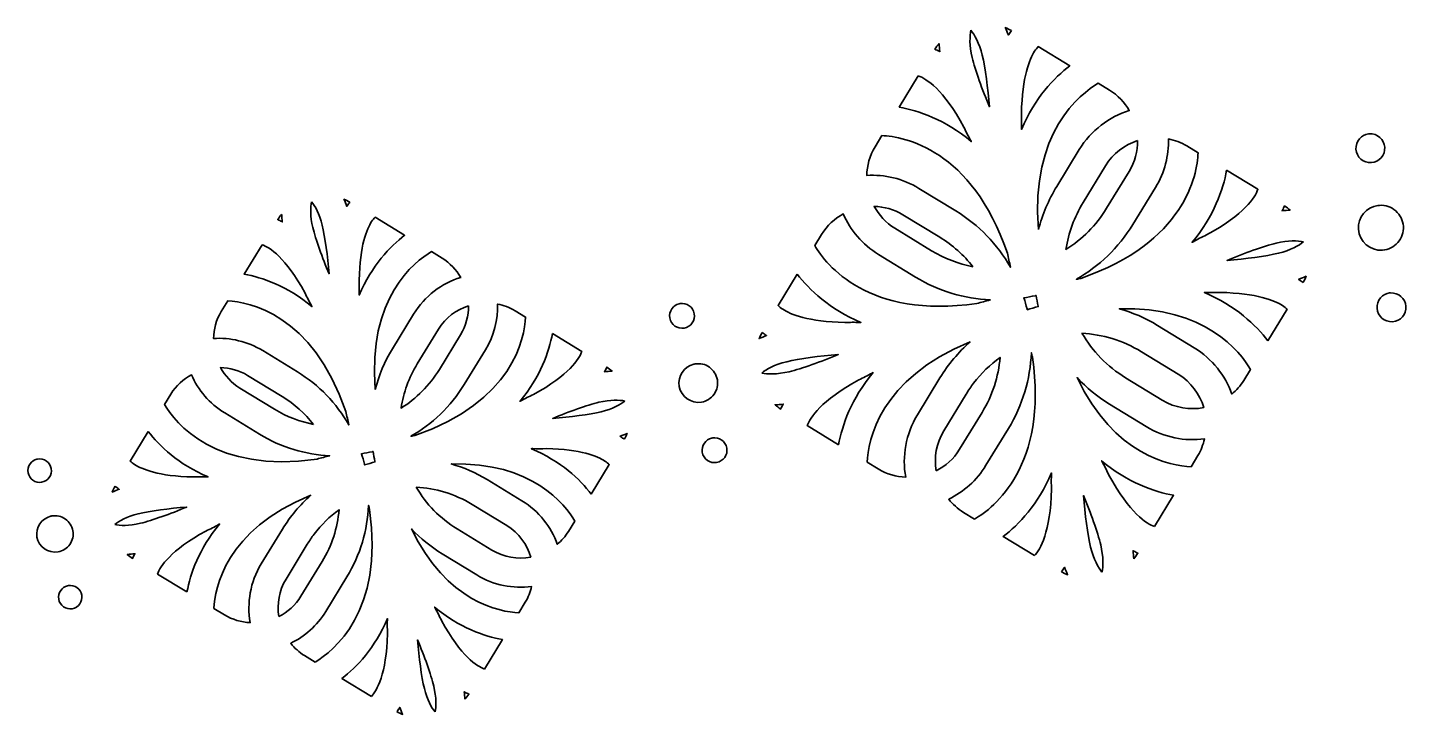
# Model space of a CAD drawing. Header units: millimetres. Extents: x 24 to 984, y -529 to -8.
# Drawn here: x 528.18 to 564.55, y -527.71 to -509.6 of the extents above; entities that cross this region are included whole.
import ezdxf

# ---------------------------------------------------------------- set-up
doc = ezdxf.new("R2010")
doc.units = ezdxf.units.MM
doc.header["$MEASUREMENT"] = 0
doc.layers.add('縫線連接點', color=7, linetype='Continuous', lineweight=0)

msp = doc.modelspace()

# ---------------------------------------------------------------- linework, layer by layer
at = {"layer": '縫線連接點', "color": 251, "lineweight": 35, "true_color": 0x606060}
for points, knots in [([(554.137, -509.681), (554.112, -509.714), (554.088, -509.744), (554.063, -509.781), (554.06, -509.787), (554.057, -509.794), (554.053, -509.8), (554.028, -509.73), (554, -509.664), (553.971, -509.601), (554.028, -509.623), (554.082, -509.652), (554.137, -509.681)], [0, 0, 0, 0, 1, 1, 1, 2, 2, 2, 3, 3, 3, 4, 4, 4, 4]), ([(553.064, -509.67), (553.159, -509.784), (553.286, -510.009), (553.363, -510.328), (553.443, -510.658), (553.516, -511.205), (553.553, -511.688), (553.365, -511.242), (553.179, -510.722), (553.099, -510.392), (553.022, -510.072), (553.032, -509.815), (553.064, -509.67)], [0, 0, 0, 0, 1, 1, 1, 2, 2, 2, 3, 3, 3, 4, 4, 4, 4]), ([(552.227, -510.023), (552.23, -510.093), (552.235, -510.164), (552.244, -510.237), (552.238, -510.234), (552.233, -510.229), (552.227, -510.226), (552.188, -510.204), (552.152, -510.188), (552.115, -510.17), (552.15, -510.119), (552.186, -510.069), (552.227, -510.023)], [0, 0, 0, 0, 1, 1, 1, 2, 2, 2, 3, 3, 3, 4, 4, 4, 4]), ([(554.745, -510.227), (554.779, -510.175), (554.813, -510.135), (554.843, -510.103), (554.843, -510.103), (555.672, -510.608), (555.672, -510.608), (555.265, -510.923), (554.748, -511.455), (554.399, -512.286), (554.399, -512.274), (554.398, -512.261), (554.398, -512.249), (554.403, -512.125), (554.402, -511.996), (554.397, -511.865), (554.418, -510.895), (554.612, -510.431), (554.745, -510.227)], [0, 0, 0, 0, 1, 1, 1, 2, 2, 2, 3, 3, 3, 4, 4, 4, 5, 5, 5, 6, 6, 6, 6]), ([(551.677, -510.873), (551.887, -510.948), (552.335, -511.224), (552.881, -512.229), (552.938, -512.352), (552.999, -512.471), (553.063, -512.583), (553.067, -512.591), (553.071, -512.599), (553.075, -512.608), (552.384, -512.027), (551.68, -511.791), (551.174, -511.697), (551.174, -511.697), (551.677, -510.873), (551.677, -510.873)], [0, 0, 0, 0, 1, 1, 1, 2, 2, 2, 3, 3, 3, 4, 4, 4, 5, 5, 5, 5]), ([(554.849, -514.927), (554.627, -512.365), (555.947, -511.349), (556.426, -511.068), (556.426, -511.068), (556.719, -511.247), (556.719, -511.247), (556.946, -511.386), (557.119, -511.577), (557.244, -511.791), (556.712, -511.957), (556.235, -512.307), (555.923, -512.819), (555.923, -512.819), (555.33, -513.79), (555.33, -513.79), (555.111, -514.148), (554.951, -514.531), (554.849, -514.927)], [0, 0, 0, 0, 1, 1, 1, 2, 2, 2, 3, 3, 3, 4, 4, 4, 5, 5, 5, 6, 6, 6, 6]), ([(550.535, -512.744), (550.535, -512.744), (550.715, -512.449), (550.715, -512.449), (551.301, -512.476), (553.077, -512.794), (554.026, -515.548), (554.053, -515.671), (554.08, -515.794), (554.109, -515.92), (553.764, -515.316), (553.274, -514.805), (552.667, -514.435), (552.667, -514.435), (551.695, -513.842), (551.695, -513.842), (551.265, -513.579), (550.783, -513.471), (550.315, -513.5), (550.324, -513.241), (550.391, -512.981), (550.535, -512.744)], [0, 0, 0, 0, 1, 1, 1, 2, 2, 2, 3, 3, 3, 4, 4, 4, 5, 5, 5, 6, 6, 6, 7, 7, 7, 7]), ([(557.34, -514.79), (557.34, -514.79), (557.934, -513.819), (557.934, -513.819), (558.178, -513.418), (558.287, -512.973), (558.278, -512.536), (558.446, -512.572), (558.611, -512.629), (558.765, -512.723), (558.765, -512.723), (559.059, -512.903), (559.059, -512.903), (559.033, -513.489), (558.715, -515.266), (555.961, -516.215), (555.922, -516.223), (555.885, -516.23), (555.846, -516.239), (556.44, -515.901), (556.96, -515.414), (557.34, -514.79)], [0, 0, 0, 0, 1, 1, 1, 2, 2, 2, 3, 3, 3, 4, 4, 4, 5, 5, 5, 6, 6, 6, 7, 7, 7, 7]), ([(563.316, -512.532), (563.377, -512.462), (563.46, -512.417), (563.552, -512.405), (563.56, -512.404), (563.569, -512.403), (563.577, -512.403), (563.787, -512.389), (563.968, -512.547), (563.982, -512.757), (563.996, -512.966), (563.843, -513.146), (563.628, -513.162), (563.527, -513.169), (563.429, -513.136), (563.352, -513.069), (563.276, -513.002), (563.23, -512.91), (563.223, -512.808), (563.216, -512.707), (563.249, -512.609), (563.316, -512.532)], [0, 0, 0, 0, 1, 1, 1, 2, 2, 2, 3, 3, 3, 4, 4, 4, 5, 5, 5, 6, 6, 6, 7, 7, 7, 7]), ([(557.462, -512.581), (557.462, -512.859), (557.394, -513.14), (557.239, -513.394), (557.239, -513.394), (556.646, -514.366), (556.646, -514.366), (556.368, -514.821), (555.996, -515.184), (555.573, -515.451), (555.639, -515.018), (555.79, -514.598), (556.025, -514.214), (556.025, -514.214), (556.618, -513.243), (556.618, -513.243), (556.818, -512.915), (557.123, -512.693), (557.462, -512.581)], [0, 0, 0, 0, 1, 1, 1, 2, 2, 2, 3, 3, 3, 4, 4, 4, 5, 5, 5, 6, 6, 6, 6]), ([(559.812, -513.362), (559.812, -513.362), (560.636, -513.865), (560.636, -513.865), (560.561, -514.075), (560.285, -514.523), (559.28, -515.069), (559.157, -515.126), (559.038, -515.187), (558.926, -515.251), (558.917, -515.255), (558.909, -515.259), (558.901, -515.263), (559.481, -514.572), (559.718, -513.868), (559.812, -513.362)], [0, 0, 0, 0, 1, 1, 1, 2, 2, 2, 3, 3, 3, 4, 4, 4, 5, 5, 5, 5]), ([(535.671, -514.194), (535.76, -514.301), (535.879, -514.512), (535.952, -514.813), (536.027, -515.124), (536.096, -515.639), (536.13, -516.093), (535.953, -515.674), (535.779, -515.184), (535.703, -514.873), (535.631, -514.573), (535.64, -514.33), (535.671, -514.194)], [0, 0, 0, 0, 1, 1, 1, 2, 2, 2, 3, 3, 3, 4, 4, 4, 4]), ([(536.68, -514.204), (536.657, -514.235), (536.634, -514.264), (536.611, -514.299), (536.608, -514.304), (536.605, -514.31), (536.601, -514.316), (536.577, -514.25), (536.551, -514.188), (536.524, -514.129), (536.577, -514.15), (536.629, -514.176), (536.68, -514.204)], [0, 0, 0, 0, 1, 1, 1, 2, 2, 2, 3, 3, 3, 4, 4, 4, 4]), ([(553.117, -515.907), (552.741, -515.832), (552.372, -515.695), (552.026, -515.484), (552.026, -515.484), (551.055, -514.891), (551.055, -514.891), (550.817, -514.746), (550.638, -514.544), (550.511, -514.316), (550.772, -514.325), (551.033, -514.391), (551.271, -514.537), (551.271, -514.537), (552.242, -515.129), (552.242, -515.129), (552.583, -515.337), (552.876, -515.602), (553.117, -515.907)], [0, 0, 0, 0, 1, 1, 1, 2, 2, 2, 3, 3, 3, 4, 4, 4, 5, 5, 5, 6, 6, 6, 6]), ([(561.283, -514.415), (561.305, -514.376), (561.321, -514.34), (561.338, -514.303), (561.389, -514.338), (561.439, -514.375), (561.485, -514.415), (561.415, -514.418), (561.345, -514.423), (561.271, -514.432), (561.275, -514.427), (561.279, -514.421), (561.283, -514.415)], [0, 0, 0, 0, 1, 1, 1, 2, 2, 2, 3, 3, 3, 4, 4, 4, 4]), ([(563.291, -514.92), (563.27, -514.607), (563.497, -514.334), (563.803, -514.293), (563.816, -514.291), (563.829, -514.29), (563.842, -514.289), (564, -514.279), (564.152, -514.33), (564.271, -514.434), (564.39, -514.538), (564.462, -514.682), (564.473, -514.84), (564.483, -514.998), (564.432, -515.151), (564.328, -515.27), (564.224, -515.389), (564.078, -515.462), (563.922, -515.471), (563.596, -515.493), (563.313, -515.246), (563.291, -514.92)], [0, 0, 0, 0, 1, 1, 1, 2, 2, 2, 3, 3, 3, 4, 4, 4, 5, 5, 5, 6, 6, 6, 7, 7, 7, 7]), ([(534.882, -514.526), (534.885, -514.592), (534.89, -514.659), (534.898, -514.728), (534.893, -514.725), (534.887, -514.72), (534.882, -514.717), (534.846, -514.696), (534.811, -514.681), (534.777, -514.665), (534.81, -514.617), (534.844, -514.569), (534.882, -514.526)], [0, 0, 0, 0, 1, 1, 1, 2, 2, 2, 3, 3, 3, 4, 4, 4, 4]), ([(537.253, -514.718), (537.285, -514.669), (537.317, -514.631), (537.345, -514.601), (537.345, -514.601), (538.125, -515.077), (538.125, -515.077), (537.743, -515.373), (537.256, -515.874), (536.927, -516.657), (536.927, -516.645), (536.926, -516.633), (536.926, -516.622), (536.931, -516.505), (536.93, -516.383), (536.925, -516.26), (536.944, -515.346), (537.128, -514.91), (537.253, -514.718)], [0, 0, 0, 0, 1, 1, 1, 2, 2, 2, 3, 3, 3, 4, 4, 4, 5, 5, 5, 6, 6, 6, 6]), ([(549.124, -515.056), (549.268, -514.819), (549.47, -514.641), (549.696, -514.515), (549.885, -514.944), (550.2, -515.323), (550.63, -515.586), (550.63, -515.586), (551.602, -516.179), (551.602, -516.179), (552.22, -516.556), (552.898, -516.752), (553.575, -516.784), (553.453, -516.815), (553.335, -516.847), (553.218, -516.878), (550.349, -517.289), (549.24, -515.854), (548.945, -515.349), (548.945, -515.349), (549.124, -515.056), (549.124, -515.056)], [0, 0, 0, 0, 1, 1, 1, 2, 2, 2, 3, 3, 3, 4, 4, 4, 5, 5, 5, 6, 6, 6, 7, 7, 7, 7]), ([(534.364, -515.326), (534.562, -515.397), (534.984, -515.656), (535.498, -516.602), (535.552, -516.718), (535.609, -516.831), (535.669, -516.936), (535.673, -516.944), (535.677, -516.952), (535.68, -516.96), (535.03, -516.413), (534.367, -516.19), (533.891, -516.102), (533.891, -516.102), (534.364, -515.326), (534.364, -515.326)], [0, 0, 0, 0, 1, 1, 1, 2, 2, 2, 3, 3, 3, 4, 4, 4, 5, 5, 5, 5]), ([(561.838, -515.252), (561.724, -515.347), (561.5, -515.474), (561.181, -515.551), (560.85, -515.631), (560.303, -515.704), (559.821, -515.741), (560.267, -515.553), (560.787, -515.367), (561.117, -515.288), (561.436, -515.21), (561.694, -515.22), (561.838, -515.252)], [0, 0, 0, 0, 1, 1, 1, 2, 2, 2, 3, 3, 3, 4, 4, 4, 4]), ([(537.351, -519.143), (537.142, -516.731), (538.384, -515.774), (538.835, -515.51), (538.835, -515.51), (539.111, -515.679), (539.111, -515.679), (539.325, -515.809), (539.487, -515.989), (539.606, -516.191), (539.105, -516.347), (538.656, -516.676), (538.362, -517.158), (538.362, -517.158), (537.803, -518.073), (537.803, -518.073), (537.598, -518.41), (537.447, -518.77), (537.351, -519.143)], [0, 0, 0, 0, 1, 1, 1, 2, 2, 2, 3, 3, 3, 4, 4, 4, 5, 5, 5, 6, 6, 6, 6]), ([(548.484, -516.103), (548.799, -516.51), (549.331, -517.027), (550.162, -517.376), (550.15, -517.377), (550.138, -517.377), (550.126, -517.377), (550.001, -517.372), (549.872, -517.373), (549.741, -517.378), (548.771, -517.358), (548.307, -517.163), (548.103, -517.03), (548.052, -516.997), (548.011, -516.962), (547.979, -516.932), (547.979, -516.932), (548.484, -516.103), (548.484, -516.103)], [0, 0, 0, 0, 1, 1, 1, 2, 2, 2, 3, 3, 3, 4, 4, 4, 5, 5, 5, 6, 6, 6, 6]), ([(561.827, -516.325), (561.795, -516.3), (561.764, -516.276), (561.727, -516.252), (561.722, -516.248), (561.715, -516.245), (561.709, -516.241), (561.778, -516.216), (561.844, -516.188), (561.907, -516.159), (561.885, -516.216), (561.857, -516.271), (561.827, -516.325)], [0, 0, 0, 0, 1, 1, 1, 2, 2, 2, 3, 3, 3, 4, 4, 4, 4]), ([(533.289, -517.088), (533.289, -517.088), (533.458, -516.81), (533.458, -516.81), (534.01, -516.836), (535.683, -517.135), (536.576, -519.728), (536.601, -519.843), (536.627, -519.959), (536.653, -520.078), (536.329, -519.509), (535.868, -519.028), (535.296, -518.679), (535.296, -518.679), (534.381, -518.121), (534.381, -518.121), (533.976, -517.874), (533.523, -517.773), (533.082, -517.8), (533.09, -517.556), (533.153, -517.311), (533.289, -517.088)], [0, 0, 0, 0, 1, 1, 1, 2, 2, 2, 3, 3, 3, 4, 4, 4, 5, 5, 5, 6, 6, 6, 7, 7, 7, 7]), ([(539.696, -519.014), (539.696, -519.014), (540.255, -518.099), (540.255, -518.099), (540.485, -517.722), (540.588, -517.304), (540.579, -516.892), (540.737, -516.925), (540.892, -516.979), (541.037, -517.068), (541.037, -517.068), (541.315, -517.237), (541.315, -517.237), (541.289, -517.789), (540.99, -519.462), (538.397, -520.355), (538.361, -520.363), (538.326, -520.37), (538.29, -520.378), (538.849, -520.06), (539.338, -519.601), (539.696, -519.014)], [0, 0, 0, 0, 1, 1, 1, 2, 2, 2, 3, 3, 3, 4, 4, 4, 5, 5, 5, 6, 6, 6, 7, 7, 7, 7]), ([(545.121, -517.259), (545.106, -517.173), (545.125, -517.086), (545.176, -517.015), (545.222, -516.949), (545.289, -516.903), (545.366, -516.885), (545.373, -516.883), (545.38, -516.881), (545.388, -516.88), (545.566, -516.849), (545.736, -516.969), (545.767, -517.147), (545.798, -517.325), (545.682, -517.493), (545.5, -517.526), (545.414, -517.541), (545.327, -517.522), (545.255, -517.471), (545.184, -517.421), (545.136, -517.346), (545.121, -517.259)], [0, 0, 0, 0, 1, 1, 1, 2, 2, 2, 3, 3, 3, 4, 4, 4, 5, 5, 5, 6, 6, 6, 7, 7, 7, 7]), ([(554.786, -516.663), (554.802, -516.758), (554.817, -516.852), (554.84, -516.946), (554.841, -516.95), (554.843, -516.954), (554.844, -516.958), (554.744, -516.982), (554.647, -517.012), (554.55, -517.043), (554.548, -517.034), (554.547, -517.026), (554.545, -517.017), (554.521, -516.919), (554.491, -516.824), (554.46, -516.729), (554.56, -516.712), (554.66, -516.695), (554.758, -516.671), (554.768, -516.669), (554.777, -516.666), (554.786, -516.663)], [0, 0, 0, 0, 1, 1, 1, 2, 2, 2, 3, 3, 3, 4, 4, 4, 5, 5, 5, 6, 6, 6, 7, 7, 7, 7]), ([(560.901, -517.86), (560.586, -517.454), (560.054, -516.936), (559.223, -516.587), (559.235, -516.587), (559.247, -516.587), (559.26, -516.586), (559.384, -516.591), (559.513, -516.591), (559.644, -516.585), (560.614, -516.606), (561.078, -516.8), (561.282, -516.933), (561.333, -516.967), (561.374, -517.001), (561.406, -517.031), (561.406, -517.031), (560.901, -517.86), (560.901, -517.86)], [0, 0, 0, 0, 1, 1, 1, 2, 2, 2, 3, 3, 3, 4, 4, 4, 5, 5, 5, 6, 6, 6, 6]), ([(564.186, -517.358), (564.085, -517.364), (563.987, -517.331), (563.91, -517.264), (563.834, -517.197), (563.788, -517.105), (563.781, -517.003), (563.774, -516.902), (563.807, -516.804), (563.874, -516.727), (563.935, -516.657), (564.018, -516.613), (564.11, -516.6), (564.118, -516.599), (564.126, -516.598), (564.135, -516.598), (564.345, -516.584), (564.526, -516.743), (564.541, -516.952), (564.554, -517.161), (564.401, -517.345), (564.186, -517.358)], [0, 0, 0, 0, 1, 1, 1, 2, 2, 2, 3, 3, 3, 4, 4, 4, 5, 5, 5, 6, 6, 6, 7, 7, 7, 7]), ([(539.811, -516.935), (539.811, -517.196), (539.747, -517.461), (539.601, -517.7), (539.601, -517.7), (539.042, -518.615), (539.042, -518.615), (538.78, -519.044), (538.431, -519.385), (538.032, -519.636), (538.094, -519.228), (538.237, -518.833), (538.458, -518.472), (538.458, -518.472), (539.016, -517.557), (539.016, -517.557), (539.204, -517.248), (539.491, -517.04), (539.811, -516.935)], [0, 0, 0, 0, 1, 1, 1, 2, 2, 2, 3, 3, 3, 4, 4, 4, 5, 5, 5, 6, 6, 6, 6]), ([(560.261, -518.907), (560.176, -519.047), (560.068, -519.162), (559.95, -519.265), (559.773, -518.774), (559.435, -518.339), (558.957, -518.046), (558.957, -518.046), (557.985, -517.454), (557.985, -517.454), (557.664, -517.257), (557.325, -517.115), (556.98, -517.014), (559.251, -516.953), (560.175, -518.16), (560.44, -518.614), (560.44, -518.614), (560.261, -518.907), (560.261, -518.907)], [0, 0, 0, 0, 1, 1, 1, 2, 2, 2, 3, 3, 3, 4, 4, 4, 5, 5, 5, 6, 6, 6, 6]), ([(547.558, -517.638), (547.59, -517.663), (547.621, -517.688), (547.658, -517.712), (547.664, -517.716), (547.67, -517.719), (547.676, -517.722), (547.607, -517.747), (547.541, -517.775), (547.478, -517.804), (547.5, -517.748), (547.528, -517.693), (547.558, -517.638)], [0, 0, 0, 0, 1, 1, 1, 2, 2, 2, 3, 3, 3, 4, 4, 4, 4]), ([(542.023, -517.67), (542.023, -517.67), (542.799, -518.143), (542.799, -518.143), (542.729, -518.34), (542.469, -518.763), (541.523, -519.277), (541.407, -519.331), (541.294, -519.388), (541.189, -519.448), (541.181, -519.452), (541.173, -519.456), (541.165, -519.459), (541.712, -518.809), (541.935, -518.146), (542.023, -517.67)], [0, 0, 0, 0, 1, 1, 1, 2, 2, 2, 3, 3, 3, 4, 4, 4, 5, 5, 5, 5]), ([(551.654, -519.814), (551.341, -520.326), (551.248, -520.91), (551.344, -521.459), (551.096, -521.445), (550.847, -521.379), (550.62, -521.24), (550.62, -521.24), (550.326, -521.061), (550.326, -521.061), (550.351, -520.503), (550.641, -518.867), (553.042, -517.892), (552.738, -518.161), (552.469, -518.478), (552.247, -518.842), (552.247, -518.842), (551.654, -519.814), (551.654, -519.814)], [0, 0, 0, 0, 1, 1, 1, 2, 2, 2, 3, 3, 3, 4, 4, 4, 5, 5, 5, 6, 6, 6, 6]), ([(555.995, -517.663), (556.533, -517.691), (557.07, -517.849), (557.561, -518.148), (557.561, -518.148), (558.533, -518.741), (558.533, -518.741), (558.873, -518.949), (559.1, -519.269), (559.207, -519.623), (558.843, -519.69), (558.454, -519.634), (558.114, -519.427), (558.114, -519.427), (557.143, -518.834), (557.143, -518.834), (556.662, -518.54), (556.272, -518.139), (555.995, -517.663)], [0, 0, 0, 0, 1, 1, 1, 2, 2, 2, 3, 3, 3, 4, 4, 4, 5, 5, 5, 6, 6, 6, 6]), ([(547.547, -518.711), (547.661, -518.616), (547.885, -518.489), (548.204, -518.412), (548.535, -518.332), (549.082, -518.259), (549.564, -518.223), (549.118, -518.411), (548.599, -518.596), (548.268, -518.676), (547.949, -518.753), (547.691, -518.743), (547.547, -518.711)], [0, 0, 0, 0, 1, 1, 1, 2, 2, 2, 3, 3, 3, 4, 4, 4, 4]), ([(552.146, -521.291), (552.091, -520.938), (552.148, -520.566), (552.348, -520.238), (552.348, -520.238), (552.941, -519.266), (552.941, -519.266), (553.002, -519.167), (553.066, -519.073), (553.135, -518.982), (553.337, -518.716), (553.574, -518.488), (553.834, -518.299), (553.79, -518.808), (553.633, -519.303), (553.36, -519.749), (553.36, -519.749), (552.767, -520.721), (552.767, -520.721), (552.612, -520.975), (552.393, -521.164), (552.146, -521.291)], [0, 0, 0, 0, 1, 1, 1, 2, 2, 2, 3, 3, 3, 4, 4, 4, 5, 5, 5, 6, 6, 6, 7, 7, 7, 7]), ([(553.161, -522.564), (553.161, -522.564), (552.868, -522.385), (552.868, -522.385), (552.714, -522.291), (552.587, -522.17), (552.479, -522.038), (552.872, -521.846), (553.218, -521.545), (553.462, -521.145), (553.462, -521.145), (554.055, -520.173), (554.055, -520.173), (554.429, -519.561), (554.631, -518.876), (554.659, -518.175), (554.669, -518.215), (554.68, -518.252), (554.69, -518.291), (555.101, -521.16), (553.666, -522.269), (553.161, -522.564)], [0, 0, 0, 0, 1, 1, 1, 2, 2, 2, 3, 3, 3, 4, 4, 4, 5, 5, 5, 6, 6, 6, 7, 7, 7, 7]), ([(535.72, -520.066), (535.366, -519.995), (535.018, -519.866), (534.693, -519.667), (534.693, -519.667), (533.778, -519.109), (533.778, -519.109), (533.555, -518.972), (533.386, -518.782), (533.267, -518.568), (533.512, -518.576), (533.758, -518.639), (533.982, -518.775), (533.982, -518.775), (534.897, -519.334), (534.897, -519.334), (535.217, -519.529), (535.493, -519.779), (535.72, -520.066)], [0, 0, 0, 0, 1, 1, 1, 2, 2, 2, 3, 3, 3, 4, 4, 4, 5, 5, 5, 6, 6, 6, 6]), ([(543.408, -518.661), (543.429, -518.625), (543.444, -518.59), (543.46, -518.556), (543.508, -518.589), (543.555, -518.623), (543.598, -518.661), (543.533, -518.664), (543.466, -518.669), (543.397, -518.677), (543.4, -518.672), (543.405, -518.666), (543.408, -518.661)], [0, 0, 0, 0, 1, 1, 1, 2, 2, 2, 3, 3, 3, 4, 4, 4, 4]), ([(545.37, -519.062), (545.324, -518.796), (545.494, -518.542), (545.752, -518.479), (545.763, -518.476), (545.774, -518.474), (545.785, -518.472), (545.919, -518.449), (546.055, -518.479), (546.166, -518.558), (546.277, -518.636), (546.352, -518.753), (546.375, -518.887), (546.399, -519.022), (546.368, -519.157), (546.29, -519.268), (546.211, -519.38), (546.094, -519.455), (545.96, -519.477), (545.683, -519.525), (545.418, -519.339), (545.37, -519.062)], [0, 0, 0, 0, 1, 1, 1, 2, 2, 2, 3, 3, 3, 4, 4, 4, 5, 5, 5, 6, 6, 6, 7, 7, 7, 7]), ([(549.573, -520.601), (549.573, -520.601), (548.749, -520.099), (548.749, -520.099), (548.824, -519.889), (549.1, -519.44), (550.105, -518.894), (550.228, -518.837), (550.347, -518.776), (550.459, -518.713), (550.468, -518.709), (550.476, -518.705), (550.485, -518.7), (549.904, -519.392), (549.667, -520.095), (549.573, -520.601)], [0, 0, 0, 0, 1, 1, 1, 2, 2, 2, 3, 3, 3, 4, 4, 4, 5, 5, 5, 5]), ([(531.96, -519.265), (532.097, -519.042), (532.286, -518.874), (532.499, -518.755), (532.677, -519.159), (532.974, -519.516), (533.379, -519.763), (533.379, -519.763), (534.294, -520.322), (534.294, -520.322), (534.875, -520.677), (535.514, -520.862), (536.151, -520.891), (536.037, -520.921), (535.925, -520.95), (535.815, -520.98), (533.114, -521.367), (532.07, -520.016), (531.792, -519.541), (531.792, -519.541), (531.96, -519.265), (531.96, -519.265)], [0, 0, 0, 0, 1, 1, 1, 2, 2, 2, 3, 3, 3, 4, 4, 4, 5, 5, 5, 6, 6, 6, 7, 7, 7, 7]), ([(559.052, -520.888), (559.052, -520.888), (558.872, -521.183), (558.872, -521.183), (558.344, -521.159), (556.85, -520.899), (555.864, -518.833), (556.115, -519.098), (556.399, -519.334), (556.719, -519.529), (556.719, -519.529), (557.69, -520.122), (557.69, -520.122), (558.169, -520.414), (558.711, -520.515), (559.228, -520.448), (559.191, -520.599), (559.138, -520.748), (559.052, -520.888)], [0, 0, 0, 0, 1, 1, 1, 2, 2, 2, 3, 3, 3, 4, 4, 4, 5, 5, 5, 6, 6, 6, 6]), ([(543.931, -519.449), (543.824, -519.539), (543.613, -519.658), (543.312, -519.731), (543.001, -519.806), (542.486, -519.875), (542.032, -519.909), (542.451, -519.732), (542.941, -519.558), (543.252, -519.482), (543.552, -519.41), (543.795, -519.419), (543.931, -519.449)], [0, 0, 0, 0, 1, 1, 1, 2, 2, 2, 3, 3, 3, 4, 4, 4, 4]), ([(548.102, -519.549), (548.08, -519.587), (548.064, -519.623), (548.047, -519.66), (547.996, -519.625), (547.946, -519.589), (547.9, -519.549), (547.97, -519.546), (548.041, -519.54), (548.114, -519.531), (548.11, -519.537), (548.106, -519.543), (548.102, -519.549)], [0, 0, 0, 0, 1, 1, 1, 2, 2, 2, 3, 3, 3, 4, 4, 4, 4]), ([(531.359, -520.251), (531.655, -520.633), (532.156, -521.12), (532.938, -521.449), (532.927, -521.449), (532.915, -521.45), (532.904, -521.45), (532.787, -521.445), (532.665, -521.446), (532.542, -521.451), (531.628, -521.432), (531.192, -521.248), (531, -521.123), (530.951, -521.091), (530.913, -521.059), (530.882, -521.031), (530.882, -521.031), (531.359, -520.251), (531.359, -520.251)], [0, 0, 0, 0, 1, 1, 1, 2, 2, 2, 3, 3, 3, 4, 4, 4, 5, 5, 5, 6, 6, 6, 6]), ([(543.921, -520.459), (543.89, -520.436), (543.861, -520.413), (543.826, -520.39), (543.821, -520.387), (543.815, -520.384), (543.809, -520.38), (543.875, -520.357), (543.936, -520.33), (543.996, -520.303), (543.975, -520.356), (543.948, -520.408), (543.921, -520.459)], [0, 0, 0, 0, 1, 1, 1, 2, 2, 2, 3, 3, 3, 4, 4, 4, 4]), ([(546.357, -521.069), (546.271, -521.084), (546.184, -521.065), (546.113, -521.014), (546.041, -520.964), (545.993, -520.889), (545.978, -520.802), (545.963, -520.716), (545.983, -520.629), (546.033, -520.558), (546.079, -520.492), (546.146, -520.446), (546.223, -520.428), (546.231, -520.426), (546.238, -520.424), (546.245, -520.423), (546.423, -520.392), (546.593, -520.512), (546.624, -520.69), (546.655, -520.868), (546.54, -521.039), (546.357, -521.069)], [0, 0, 0, 0, 1, 1, 1, 2, 2, 2, 3, 3, 3, 4, 4, 4, 5, 5, 5, 6, 6, 6, 7, 7, 7, 7]), ([(537.291, -520.778), (537.307, -520.866), (537.321, -520.955), (537.342, -521.044), (537.343, -521.048), (537.345, -521.051), (537.346, -521.055), (537.252, -521.078), (537.161, -521.106), (537.069, -521.135), (537.067, -521.127), (537.066, -521.119), (537.065, -521.111), (537.042, -521.019), (537.013, -520.929), (536.985, -520.839), (537.079, -520.824), (537.173, -520.808), (537.265, -520.785), (537.274, -520.783), (537.283, -520.78), (537.291, -520.778)], [0, 0, 0, 0, 1, 1, 1, 2, 2, 2, 3, 3, 3, 4, 4, 4, 5, 5, 5, 6, 6, 6, 7, 7, 7, 7]), ([(543.048, -521.904), (542.752, -521.522), (542.251, -521.035), (541.468, -520.706), (541.48, -520.706), (541.492, -520.705), (541.503, -520.705), (541.62, -520.71), (541.742, -520.709), (541.865, -520.704), (542.779, -520.723), (543.215, -520.907), (543.407, -521.032), (543.456, -521.064), (543.494, -521.096), (543.524, -521.124), (543.524, -521.124), (543.048, -521.904), (543.048, -521.904)], [0, 0, 0, 0, 1, 1, 1, 2, 2, 2, 3, 3, 3, 4, 4, 4, 5, 5, 5, 6, 6, 6, 6]), ([(528.192, -521.339), (528.178, -521.258), (528.196, -521.176), (528.243, -521.108), (528.287, -521.047), (528.35, -521.004), (528.423, -520.986), (528.429, -520.984), (528.436, -520.983), (528.443, -520.982), (528.611, -520.953), (528.771, -521.065), (528.8, -521.233), (528.829, -521.401), (528.72, -521.559), (528.549, -521.59), (528.467, -521.604), (528.386, -521.586), (528.318, -521.538), (528.251, -521.491), (528.206, -521.42), (528.192, -521.339)], [0, 0, 0, 0, 1, 1, 1, 2, 2, 2, 3, 3, 3, 4, 4, 4, 5, 5, 5, 6, 6, 6, 7, 7, 7, 7]), ([(542.446, -522.89), (542.366, -523.022), (542.264, -523.131), (542.153, -523.227), (541.986, -522.765), (541.669, -522.355), (541.218, -522.08), (541.218, -522.08), (540.303, -521.522), (540.303, -521.522), (540.001, -521.337), (539.682, -521.203), (539.357, -521.108), (541.495, -521.051), (542.365, -522.187), (542.615, -522.614), (542.615, -522.614), (542.446, -522.89), (542.446, -522.89)], [0, 0, 0, 0, 1, 1, 1, 2, 2, 2, 3, 3, 3, 4, 4, 4, 5, 5, 5, 6, 6, 6, 6]), ([(557.91, -522.759), (557.701, -522.685), (557.252, -522.409), (556.706, -521.404), (556.649, -521.281), (556.588, -521.161), (556.525, -521.049), (556.521, -521.041), (556.516, -521.033), (556.512, -521.024), (557.203, -521.605), (557.907, -521.842), (558.413, -521.936), (558.413, -521.936), (557.91, -522.759), (557.91, -522.759)], [0, 0, 0, 0, 1, 1, 1, 2, 2, 2, 3, 3, 3, 4, 4, 4, 5, 5, 5, 5]), ([(554.739, -523.527), (554.739, -523.527), (553.915, -523.024), (553.915, -523.024), (554.322, -522.709), (554.84, -522.177), (555.189, -521.345), (555.189, -521.354), (555.189, -521.363), (555.19, -521.373), (555.184, -521.501), (555.185, -521.635), (555.19, -521.771), (555.164, -522.914), (554.891, -523.365), (554.739, -523.527)], [0, 0, 0, 0, 1, 1, 1, 2, 2, 2, 3, 3, 3, 4, 4, 4, 5, 5, 5, 5]), ([(530.486, -521.696), (530.516, -521.719), (530.545, -521.742), (530.58, -521.765), (530.586, -521.768), (530.592, -521.771), (530.597, -521.775), (530.532, -521.799), (530.47, -521.825), (530.411, -521.852), (530.432, -521.799), (530.458, -521.747), (530.486, -521.696)], [0, 0, 0, 0, 1, 1, 1, 2, 2, 2, 3, 3, 3, 4, 4, 4, 4]), ([(534.342, -523.744), (534.048, -524.226), (533.961, -524.776), (534.051, -525.293), (533.817, -525.28), (533.583, -525.217), (533.369, -525.087), (533.369, -525.087), (533.092, -524.918), (533.092, -524.918), (533.116, -524.393), (533.389, -522.853), (535.65, -521.935), (535.363, -522.188), (535.11, -522.486), (534.9, -522.829), (534.9, -522.829), (534.342, -523.744), (534.342, -523.744)], [0, 0, 0, 0, 1, 1, 1, 2, 2, 2, 3, 3, 3, 4, 4, 4, 5, 5, 5, 6, 6, 6, 6]), ([(538.43, -521.719), (538.936, -521.746), (539.442, -521.894), (539.904, -522.176), (539.904, -522.176), (540.819, -522.734), (540.819, -522.734), (541.139, -522.93), (541.353, -523.231), (541.454, -523.565), (541.111, -523.627), (540.745, -523.575), (540.425, -523.38), (540.425, -523.38), (539.51, -522.821), (539.51, -522.821), (539.058, -522.545), (538.69, -522.167), (538.43, -521.719)], [0, 0, 0, 0, 1, 1, 1, 2, 2, 2, 3, 3, 3, 4, 4, 4, 5, 5, 5, 6, 6, 6, 6]), ([(556.523, -523.962), (556.428, -523.848), (556.301, -523.624), (556.224, -523.304), (556.144, -522.974), (556.071, -522.427), (556.035, -521.945), (556.223, -522.39), (556.408, -522.91), (556.488, -523.24), (556.565, -523.56), (556.555, -523.817), (556.523, -523.962)], [0, 0, 0, 0, 1, 1, 1, 2, 2, 2, 3, 3, 3, 4, 4, 4, 4]), ([(530.476, -522.706), (530.583, -522.616), (530.794, -522.497), (531.095, -522.424), (531.406, -522.349), (531.921, -522.28), (532.375, -522.246), (531.955, -522.423), (531.466, -522.597), (531.155, -522.673), (530.854, -522.745), (530.612, -522.736), (530.476, -522.706)], [0, 0, 0, 0, 1, 1, 1, 2, 2, 2, 3, 3, 3, 4, 4, 4, 4]), ([(534.806, -525.135), (534.754, -524.802), (534.808, -524.452), (534.996, -524.143), (534.996, -524.143), (535.555, -523.228), (535.555, -523.228), (535.612, -523.135), (535.672, -523.046), (535.737, -522.961), (535.927, -522.711), (536.15, -522.496), (536.395, -522.318), (536.354, -522.797), (536.206, -523.263), (535.949, -523.683), (535.949, -523.683), (535.391, -524.598), (535.391, -524.598), (535.245, -524.837), (535.039, -525.015), (534.806, -525.135)], [0, 0, 0, 0, 1, 1, 1, 2, 2, 2, 3, 3, 3, 4, 4, 4, 5, 5, 5, 6, 6, 6, 7, 7, 7, 7]), ([(535.762, -526.333), (535.762, -526.333), (535.486, -526.164), (535.486, -526.164), (535.34, -526.076), (535.221, -525.962), (535.119, -525.838), (535.49, -525.657), (535.815, -525.374), (536.045, -524.997), (536.045, -524.997), (536.603, -524.082), (536.603, -524.082), (536.955, -523.505), (537.146, -522.861), (537.172, -522.201), (537.181, -522.238), (537.191, -522.274), (537.201, -522.31), (537.588, -525.011), (536.237, -526.055), (535.762, -526.333)], [0, 0, 0, 0, 1, 1, 1, 2, 2, 2, 3, 3, 3, 4, 4, 4, 5, 5, 5, 6, 6, 6, 7, 7, 7, 7]), ([(528.426, -523.036), (528.383, -522.786), (528.543, -522.546), (528.786, -522.487), (528.797, -522.485), (528.807, -522.483), (528.817, -522.481), (528.943, -522.459), (529.071, -522.487), (529.176, -522.561), (529.281, -522.635), (529.351, -522.745), (529.372, -522.871), (529.395, -522.998), (529.366, -523.125), (529.292, -523.23), (529.218, -523.335), (529.108, -523.406), (528.982, -523.427), (528.721, -523.472), (528.472, -523.297), (528.426, -523.036)], [0, 0, 0, 0, 1, 1, 1, 2, 2, 2, 3, 3, 3, 4, 4, 4, 5, 5, 5, 6, 6, 6, 7, 7, 7, 7]), ([(532.383, -524.485), (532.383, -524.485), (531.608, -524.012), (531.608, -524.012), (531.678, -523.814), (531.938, -523.392), (532.884, -522.878), (533, -522.824), (533.113, -522.767), (533.218, -522.707), (533.226, -522.703), (533.233, -522.699), (533.242, -522.696), (532.695, -523.346), (532.472, -524.009), (532.383, -524.485)], [0, 0, 0, 0, 1, 1, 1, 2, 2, 2, 3, 3, 3, 4, 4, 4, 5, 5, 5, 5]), ([(541.308, -524.755), (541.308, -524.755), (541.139, -525.033), (541.139, -525.033), (540.642, -525.01), (539.234, -524.765), (538.307, -522.82), (538.543, -523.07), (538.81, -523.292), (539.111, -523.475), (539.111, -523.475), (540.026, -524.034), (540.026, -524.034), (540.476, -524.309), (540.986, -524.404), (541.473, -524.341), (541.438, -524.483), (541.388, -524.624), (541.308, -524.755)], [0, 0, 0, 0, 1, 1, 1, 2, 2, 2, 3, 3, 3, 4, 4, 4, 5, 5, 5, 6, 6, 6, 6]), ([(557.361, -523.608), (557.357, -523.539), (557.352, -523.468), (557.343, -523.395), (557.349, -523.398), (557.355, -523.403), (557.36, -523.406), (557.399, -523.428), (557.435, -523.445), (557.471, -523.462), (557.436, -523.513), (557.4, -523.563), (557.361, -523.608)], [0, 0, 0, 0, 1, 1, 1, 2, 2, 2, 3, 3, 3, 4, 4, 4, 4]), ([(530.999, -523.494), (530.978, -523.53), (530.963, -523.564), (530.947, -523.599), (530.898, -523.566), (530.852, -523.532), (530.809, -523.494), (530.874, -523.491), (530.941, -523.486), (531.01, -523.478), (531.006, -523.483), (531.002, -523.489), (530.999, -523.494)], [0, 0, 0, 0, 1, 1, 1, 2, 2, 2, 3, 3, 3, 4, 4, 4, 4]), ([(555.451, -523.952), (555.475, -523.919), (555.5, -523.888), (555.524, -523.851), (555.528, -523.845), (555.531, -523.838), (555.534, -523.833), (555.559, -523.902), (555.587, -523.967), (555.616, -524.031), (555.56, -524.009), (555.505, -523.981), (555.451, -523.952)], [0, 0, 0, 0, 1, 1, 1, 2, 2, 2, 3, 3, 3, 4, 4, 4, 4]), ([(529.356, -524.926), (529.275, -524.94), (529.193, -524.922), (529.125, -524.874), (529.058, -524.827), (529.013, -524.756), (528.999, -524.675), (528.985, -524.593), (529.003, -524.512), (529.051, -524.444), (529.094, -524.382), (529.157, -524.339), (529.23, -524.322), (529.237, -524.32), (529.243, -524.319), (529.25, -524.318), (529.418, -524.289), (529.578, -524.401), (529.607, -524.569), (529.636, -524.736), (529.528, -524.897), (529.356, -524.926)], [0, 0, 0, 0, 1, 1, 1, 2, 2, 2, 3, 3, 3, 4, 4, 4, 5, 5, 5, 6, 6, 6, 7, 7, 7, 7]), ([(540.233, -526.517), (540.035, -526.447), (539.613, -526.187), (539.099, -525.241), (539.045, -525.125), (538.988, -525.012), (538.928, -524.907), (538.924, -524.899), (538.921, -524.892), (538.917, -524.884), (539.567, -525.43), (540.23, -525.653), (540.706, -525.742), (540.706, -525.742), (540.233, -526.517), (540.233, -526.517)], [0, 0, 0, 0, 1, 1, 1, 2, 2, 2, 3, 3, 3, 4, 4, 4, 5, 5, 5, 5]), ([(537.247, -527.24), (537.247, -527.24), (536.472, -526.766), (536.472, -526.766), (536.855, -526.47), (537.342, -525.969), (537.671, -525.185), (537.671, -525.194), (537.671, -525.202), (537.671, -525.211), (537.666, -525.332), (537.667, -525.458), (537.672, -525.586), (537.647, -526.663), (537.39, -527.087), (537.247, -527.24)], [0, 0, 0, 0, 1, 1, 1, 2, 2, 2, 3, 3, 3, 4, 4, 4, 5, 5, 5, 5]), ([(538.927, -527.649), (538.837, -527.542), (538.718, -527.331), (538.645, -527.03), (538.57, -526.719), (538.501, -526.204), (538.467, -525.75), (538.644, -526.17), (538.818, -526.659), (538.894, -526.97), (538.966, -527.271), (538.957, -527.513), (538.927, -527.649)], [0, 0, 0, 0, 1, 1, 1, 2, 2, 2, 3, 3, 3, 4, 4, 4, 4]), ([(539.715, -527.316), (539.712, -527.251), (539.707, -527.184), (539.699, -527.115), (539.704, -527.119), (539.71, -527.123), (539.715, -527.126), (539.751, -527.147), (539.785, -527.163), (539.82, -527.179), (539.787, -527.227), (539.753, -527.274), (539.715, -527.316)], [0, 0, 0, 0, 1, 1, 1, 2, 2, 2, 3, 3, 3, 4, 4, 4, 4]), ([(537.917, -527.639), (537.94, -527.609), (537.963, -527.579), (537.986, -527.545), (537.989, -527.539), (537.992, -527.533), (537.996, -527.528), (538.02, -527.593), (538.046, -527.654), (538.073, -527.714), (538.02, -527.693), (537.968, -527.667), (537.917, -527.639)], [0, 0, 0, 0, 1, 1, 1, 2, 2, 2, 3, 3, 3, 4, 4, 4, 4])]:
    msp.add_open_spline(points, degree=3, knots=knots, dxfattribs=at)

doc.saveas('drawing.dxf')
